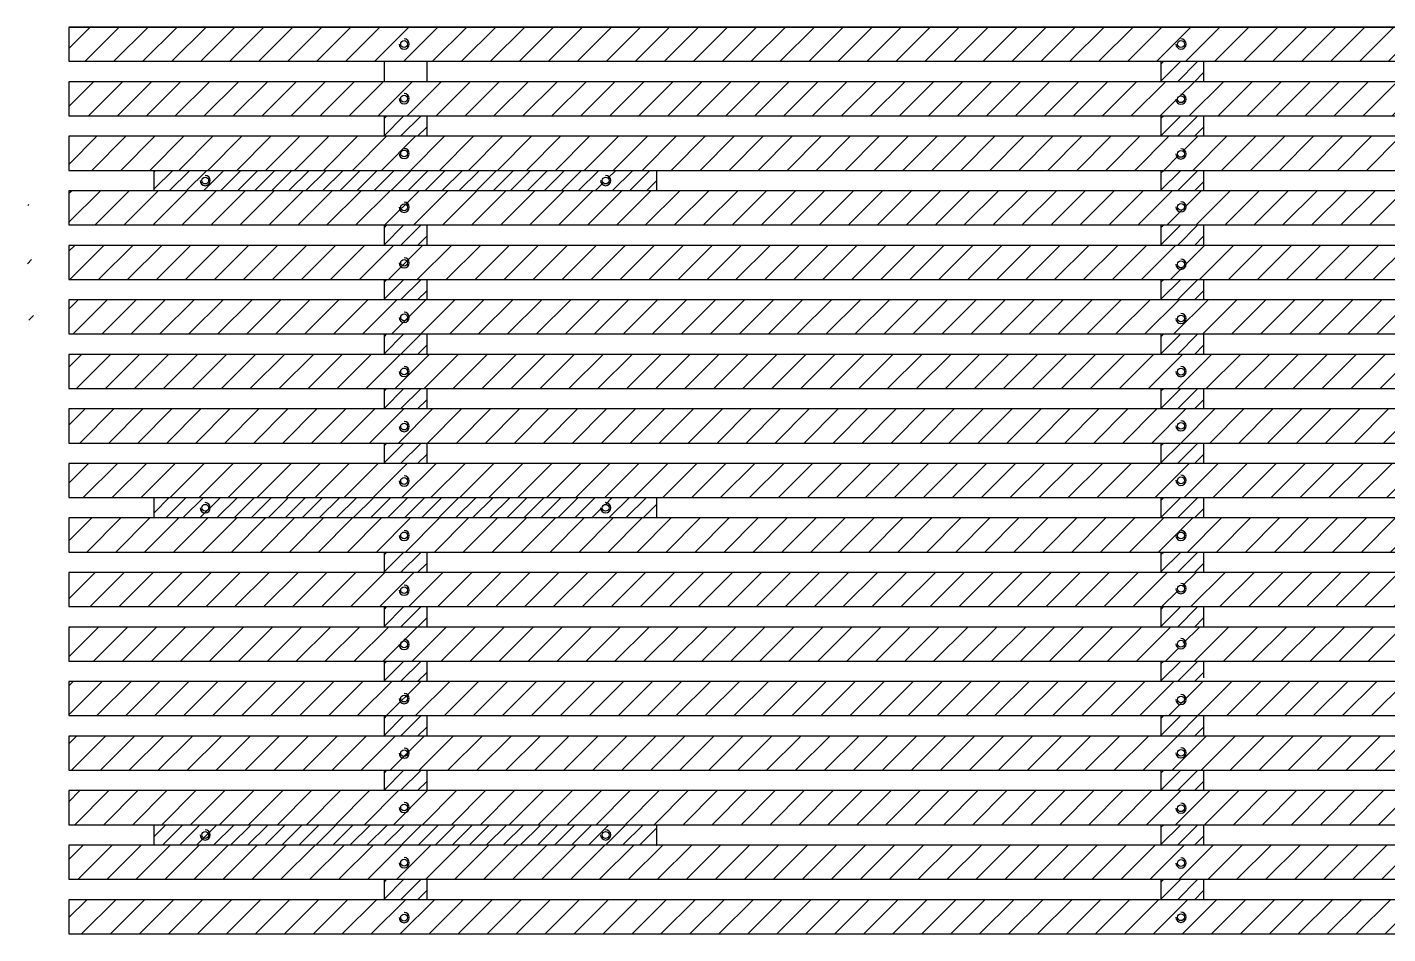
# Model space of a CAD drawing. Header units: centimetres. Extents: x -2268 to 4168, y -1681 to 1458.
# Drawn here: x 106.9 to 186.8, y 778 to 831.2 of the extents above; entities that cross this region are included whole.
import ezdxf

# ---------------------------------------------------------------- set-up
doc = ezdxf.new("R2010")
doc.units = ezdxf.units.CM
doc.layers.get('0').update_dxf_attribs({"color": 5})
doc.layers.add('filatura', color=8, linetype='Continuous')
doc.layers.add('particolari', color=6, linetype='Continuous')
pattern_1 = [(45, (-303.9146, -44.0844), (-0.85, 0.85), [])]

msp = doc.modelspace()

# ---------------------------------------------------------------- hatches: boundary and pattern name
h = msp.add_hatch()
h.set_pattern_fill('JIS_WOOD', color=175, scale=1.7)
h.set_pattern_definition(pattern_1)
h.paths.add_polyline_path([(106.9469, 830.1818, -1), (107.3469, 830.1818, -1)], flags=16)
h.paths.add_polyline_path([(174.8528, 830.1818, -1), (174.4528, 830.1818, -1)], flags=16)
h.paths.add_polyline_path([(242.4943, 830.1818, -1), (242.0943, 830.1818, -1)], flags=16)
h.paths.add_polyline_path([(310.0001, 830.1818, -1), (309.6001, 830.1818, -1)], flags=16)
h.paths.add_polyline_path([(106.9469, 826.9775, -1), (107.3469, 826.9775, -1)], flags=16)
h.paths.add_polyline_path([(174.8528, 826.9435, -1), (174.4528, 826.9435, -1)], flags=16)
h.paths.add_polyline_path([(242.4943, 826.9435, -1), (242.0943, 826.9435, -1)], flags=16)
h.paths.add_polyline_path([(310.0001, 826.9775, -1), (309.6001, 826.9775, -1)], flags=16)
h.paths.add_polyline_path([(106.9469, 823.7608, -1), (107.3469, 823.7608, -1)], flags=16)
h.paths.add_polyline_path([(174.8528, 823.7332, -1), (174.4528, 823.7332, -1)], flags=16)
h.paths.add_polyline_path([(242.4943, 823.7332, -1), (242.0943, 823.7332, -1)], flags=16)
h.paths.add_polyline_path([(310.0001, 823.7608, -1), (309.6001, 823.7608, -1)], flags=16)
h.paths.add_polyline_path([(106.9469, 820.6021, -1), (107.3469, 820.6021, -1)], flags=16)
h.paths.add_polyline_path([(174.8528, 820.6293, -1), (174.4528, 820.6293, -1)], flags=16)
h.paths.add_polyline_path([(242.4943, 820.6293, -1), (242.0943, 820.6293, -1)], flags=16)
h.paths.add_polyline_path([(310.0001, 820.6021, -1), (309.6001, 820.6021, -1)], flags=16)
h.paths.add_polyline_path([(106.9469, 817.343, -1), (107.3469, 817.343, -1)], flags=16)
h.paths.add_polyline_path([(174.8528, 817.2577, -1), (174.4528, 817.2577, -1)], flags=16)
h.paths.add_polyline_path([(242.4943, 817.2577, -1), (242.0943, 817.2577, -1)], flags=16)
h.paths.add_polyline_path([(310.0001, 817.343, -1), (309.6001, 817.343, -1)], flags=16)
h.paths.add_polyline_path([(109.3918, 818.3689), (109.3918, 816.3689), (308.8688, 816.3689), (308.8688, 818.3689)])
h.paths.add_polyline_path([(109.3918, 821.5689), (109.3918, 819.5689), (308.8688, 819.5689), (308.8688, 821.5689), (208.4735, 821.5689)])
h.paths.add_polyline_path([(109.3918, 824.7689), (109.3918, 822.7689), (208.4735, 822.7689), (308.8688, 822.7689), (308.8688, 824.7689)])
h.paths.add_polyline_path([(109.3918, 827.9689), (109.3918, 825.9689), (308.8688, 825.9689), (308.8688, 827.9689)])
h.paths.add_polyline_path([(109.3918, 831.1689), (109.3918, 829.1689), (308.8688, 829.1689), (308.8688, 831.1689)])
h = msp.add_hatch()
h.set_pattern_fill('JIS_WOOD', color=175)
h.set_pattern_definition([(45, (-236.4146, -40.8844), (-0.5, 0.5), [])])
h.paths.add_polyline_path([(175.9735, 829.1689), (173.4735, 829.1689), (173.4735, 827.9689), (175.9735, 827.9689)])
h = msp.add_hatch()
h.set_pattern_fill('JIS_WOOD', color=175)
h.set_pattern_definition([(45, (-281.9963, -44.0844), (-0.5, 0.5), [])])
h.paths.add_polyline_path([(130.3918, 824.7689), (130.3918, 825.9689), (127.8918, 825.9689), (127.8918, 824.7689)])
h = msp.add_hatch()
h.set_pattern_fill('JIS_WOOD', color=175)
h.set_pattern_definition([(45, (-236.4146, -44.0844), (-0.5, 0.5), [])])
h.paths.add_polyline_path([(175.9735, 825.9689), (173.4735, 825.9689), (173.4735, 824.7689), (175.9735, 824.7689)])
h = msp.add_hatch()
h.set_pattern_fill('JIS_WOOD', color=175)
h.set_pattern_definition([(45, (0, -1.714), (-0.5, 0.5), [])])
h.paths.add_polyline_path([(121.9735, 821.5689), (143.8918, 821.5689), (143.8918, 822.7689), (121.9735, 822.7689), (114.3918, 822.7689), (114.3918, 821.5689)])
h.paths.add_polyline_path([(141.0918, 822.1689, -1), (140.6918, 822.1689, -1)], flags=16)
h.paths.add_polyline_path([(121.9735, 803.5689), (114.3918, 803.5689), (114.3918, 802.3689), (121.9735, 802.3689), (143.8918, 802.3689), (143.8918, 803.5689)])
h.paths.add_polyline_path([(117.1918, 802.9689, -1), (117.5918, 802.9689, -1)], flags=16)
h.paths.add_polyline_path([(141.0918, 802.9689, -1), (140.6918, 802.9689, -1)], flags=16)
h.paths.add_polyline_path([(114.3918, 784.3689), (114.3918, 783.1689), (121.9735, 783.1689), (143.8918, 783.1689), (143.8918, 784.3689), (121.9735, 784.3689)])
h = msp.add_hatch()
h.set_pattern_fill('JIS_WOOD', color=175)
h.set_pattern_definition([(45, (-236.4146, -47.2844), (-0.5, 0.5), [])])
h.paths.add_polyline_path([(175.9735, 822.7689), (173.4735, 822.7689), (173.4735, 821.5689), (175.9735, 821.5689)])
h = msp.add_hatch()
h.set_pattern_fill('JIS_WOOD', color=175)
h.set_pattern_definition([(45, (-281.9963, -50.4844), (-0.5, 0.5), [])])
h.paths.add_polyline_path([(130.3918, 819.5689), (127.8918, 819.5689), (127.8918, 818.3689), (130.3918, 818.3689)])
h = msp.add_hatch()
h.set_pattern_fill('JIS_WOOD', color=175)
h.set_pattern_definition([(45, (-236.4146, -50.4844), (-0.5, 0.5), [])])
h.paths.add_polyline_path([(175.9735, 819.5689), (173.4735, 819.5689), (173.4735, 818.3689), (175.9735, 818.3689)])
h = msp.add_hatch()
h.set_pattern_fill('JIS_WOOD', color=175)
h.set_pattern_definition([(45, (-281.9963, -53.6844), (-0.5, 0.5), [])])
h.paths.add_polyline_path([(130.3918, 816.3689), (127.8918, 816.3689), (127.8918, 815.1689), (130.3918, 815.1689)])
h = msp.add_hatch()
h.set_pattern_fill('JIS_WOOD', color=175)
h.set_pattern_definition([(45, (-236.4146, -53.6844), (-0.5, 0.5), [])])
h.paths.add_polyline_path([(175.9735, 816.3689), (173.4735, 816.3689), (173.4735, 815.1689), (175.9735, 815.1689)])
h = msp.add_hatch()
h.set_pattern_fill('JIS_WOOD', color=175, scale=1.7)
h.set_pattern_definition(pattern_1)
h.paths.add_polyline_path([(106.9469, 814.1417, -1), (107.3469, 814.1417, -1)], flags=16)
h.paths.add_polyline_path([(174.8528, 814.0762, -1), (174.4528, 814.0762, -1)], flags=16)
h.paths.add_polyline_path([(242.4943, 814.0762, -1), (242.0943, 814.0762, -1)], flags=16)
h.paths.add_polyline_path([(289.3955, 814.1417, -1), (288.9955, 814.1417, -1)], flags=16)
h.paths.add_polyline_path([(106.9469, 810.9676, -1), (107.3469, 810.9676, -1)], flags=16)
h.paths.add_polyline_path([(174.8528, 810.9592, -1), (174.4528, 810.9592, -1)], flags=16)
h.paths.add_polyline_path([(242.4943, 810.9592, -1), (242.0943, 810.9592, -1)], flags=16)
h.paths.add_polyline_path([(289.3955, 810.9676, -1), (288.9955, 810.9676, -1)], flags=16)
h.paths.add_polyline_path([(106.9469, 807.7343, -1), (107.3469, 807.7343, -1)], flags=16)
h.paths.add_polyline_path([(174.8528, 807.7777, -1), (174.4528, 807.7777, -1)], flags=16)
h.paths.add_polyline_path([(242.4943, 807.7777, -1), (242.0943, 807.7777, -1)], flags=16)
h.paths.add_polyline_path([(289.3955, 807.7343, -1), (288.9955, 807.7343, -1)], flags=16)
h.paths.add_polyline_path([(109.3918, 808.7689), (109.3918, 806.7689), (308.8688, 806.7689), (308.8688, 808.7689)])
h.paths.add_polyline_path([(109.3918, 811.9689), (109.3918, 809.9689), (308.8688, 809.9689), (308.8688, 811.9689)])
h.paths.add_polyline_path([(109.3918, 815.1689), (109.3918, 813.1689), (308.8688, 813.1689), (308.8688, 815.1689)])
h = msp.add_hatch()
h.set_pattern_fill('JIS_WOOD', color=175)
h.set_pattern_definition([(45, (-281.9963, -56.8844), (-0.5, 0.5), [])])
h.paths.add_polyline_path([(130.3918, 813.1689), (127.8918, 813.1689), (127.8918, 811.9689), (130.3918, 811.9689)])
h = msp.add_hatch()
h.set_pattern_fill('JIS_WOOD', color=175)
h.set_pattern_definition([(45, (-236.4146, -56.8844), (-0.5, 0.5), [])])
h.paths.add_polyline_path([(175.9735, 813.1689), (173.4735, 813.1689), (173.4735, 811.9689), (175.9735, 811.9689)])
h = msp.add_hatch()
h.set_pattern_fill('JIS_WOOD', color=175)
h.set_pattern_definition([(45, (-281.9963, -60.0844), (-0.5, 0.5), [])])
h.paths.add_polyline_path([(130.3918, 809.9689), (127.8918, 809.9689), (127.8918, 808.7689), (130.3918, 808.7689)])
h = msp.add_hatch()
h.set_pattern_fill('JIS_WOOD', color=175)
h.set_pattern_definition([(45, (-236.4146, -60.0844), (-0.5, 0.5), [])])
h.paths.add_polyline_path([(175.9735, 809.9689), (173.4735, 809.9689), (173.4735, 808.7689), (175.9735, 808.7689)])
h = msp.add_hatch()
h.set_pattern_fill('JIS_WOOD', color=175)
h.set_pattern_definition([(45, (-281.9963, -63.2844), (-0.5, 0.5), [])])
h.paths.add_polyline_path([(130.3918, 806.7689), (127.8918, 806.7689), (127.8918, 805.5689), (130.3918, 805.5689)])
h = msp.add_hatch()
h.set_pattern_fill('JIS_WOOD', color=175)
h.set_pattern_definition([(45, (-236.4146, -63.2844), (-0.5, 0.5), [])])
h.paths.add_polyline_path([(175.9735, 806.7689), (173.4735, 806.7689), (173.4735, 805.5689), (175.9735, 805.5689)])
h = msp.add_hatch()
h.set_pattern_fill('JIS_WOOD', color=175, scale=1.7)
h.set_pattern_definition(pattern_1)
h.paths.add_polyline_path([(106.9469, 804.5417, -1), (107.3469, 804.5417, -1)], flags=16)
h.paths.add_polyline_path([(174.8528, 804.4762, -1), (174.4528, 804.4762, -1)], flags=16)
h.paths.add_polyline_path([(242.4943, 804.4762, -1), (242.0943, 804.4762, -1)], flags=16)
h.paths.add_polyline_path([(310.0001, 804.5417, -1), (309.6001, 804.5417, -1)], flags=16)
h.paths.add_polyline_path([(106.9469, 801.3676, -1), (107.3469, 801.3676, -1)], flags=16)
h.paths.add_polyline_path([(174.8528, 801.3592, -1), (174.4528, 801.3592, -1)], flags=16)
h.paths.add_polyline_path([(242.4943, 801.3592, -1), (242.0943, 801.3592, -1)], flags=16)
h.paths.add_polyline_path([(310.0001, 801.3676, -1), (309.6001, 801.3676, -1)], flags=16)
h.paths.add_polyline_path([(106.9469, 798.1343, -1), (107.3469, 798.1343, -1)], flags=16)
h.paths.add_polyline_path([(174.8528, 798.1777, -1), (174.4528, 798.1777, -1)], flags=16)
h.paths.add_polyline_path([(242.4943, 798.1777, -1), (242.0943, 798.1777, -1)], flags=16)
h.paths.add_polyline_path([(310.0001, 798.1343, -1), (309.6001, 798.1343, -1)], flags=16)
h.paths.add_polyline_path([(109.3918, 799.1689), (109.3918, 797.1689), (308.8688, 797.1689), (308.8688, 799.1689)])
h.paths.add_polyline_path([(109.3918, 802.3689), (109.3918, 800.3689), (308.8688, 800.3689), (308.8688, 802.3689)])
h.paths.add_polyline_path([(109.3918, 805.5689), (109.3918, 803.5689), (308.8688, 803.5689), (308.8688, 805.5689)])
h = msp.add_hatch()
h.set_pattern_fill('JIS_WOOD', color=175)
h.set_pattern_definition([(45, (-236.4146, -66.4844), (-0.5, 0.5), [])])
h.paths.add_polyline_path([(175.9735, 803.5689), (173.4735, 803.5689), (173.4735, 802.3689), (175.9735, 802.3689)])
h = msp.add_hatch()
h.set_pattern_fill('JIS_WOOD', color=175)
h.set_pattern_definition([(45, (-281.9963, -69.6844), (-0.5, 0.5), [])])
h.paths.add_polyline_path([(130.3918, 800.3689), (127.8918, 800.3689), (127.8918, 799.1689), (130.3918, 799.1689)])
h = msp.add_hatch()
h.set_pattern_fill('JIS_WOOD', color=175)
h.set_pattern_definition([(45, (-236.4146, -69.6844), (-0.5, 0.5), [])])
h.paths.add_polyline_path([(175.9735, 800.3689), (173.4735, 800.3689), (173.4735, 799.1689), (175.9735, 799.1689)])
h = msp.add_hatch()
h.set_pattern_fill('JIS_WOOD', color=175)
h.set_pattern_definition([(45, (-281.9963, -72.8844), (-0.5, 0.5), [])])
h.paths.add_polyline_path([(130.3918, 797.1689), (127.8918, 797.1689), (127.8918, 795.9689), (130.3918, 795.9689)])
h = msp.add_hatch()
h.set_pattern_fill('JIS_WOOD', color=175)
h.set_pattern_definition([(45, (-236.4146, -72.8844), (-0.5, 0.5), [])])
h.paths.add_polyline_path([(175.9735, 797.1689), (173.4735, 797.1689), (173.4735, 795.9689), (175.9735, 795.9689)])
h = msp.add_hatch()
h.set_pattern_fill('JIS_WOOD', color=175)
h.set_pattern_definition([(45, (-281.9963, -76.0844), (-0.5, 0.5), [])])
h.paths.add_polyline_path([(130.3918, 793.9689), (127.8918, 793.9689), (127.8918, 792.7689), (130.3918, 792.7689)])
h = msp.add_hatch()
h.set_pattern_fill('JIS_WOOD', color=175)
h.set_pattern_definition([(45, (-236.4146, -76.0844), (-0.5, 0.5), [])])
h.paths.add_polyline_path([(175.9735, 793.9689), (173.4735, 793.9689), (173.4735, 792.7689), (175.9735, 792.7689)])
h = msp.add_hatch()
h.set_pattern_fill('JIS_WOOD', color=175)
h.set_pattern_definition([(45, (-281.9963, -79.2844), (-0.5, 0.5), [])])
h.paths.add_polyline_path([(130.3918, 790.7689), (127.8918, 790.7689), (127.8918, 789.5689), (130.3918, 789.5689)])
h = msp.add_hatch()
h.set_pattern_fill('JIS_WOOD', color=175)
h.set_pattern_definition([(45, (-236.4146, -79.2844), (-0.5, 0.5), [])])
h.paths.add_polyline_path([(175.9735, 790.7689), (173.4735, 790.7689), (173.4735, 789.5689), (175.9735, 789.5689)])
h = msp.add_hatch()
h.set_pattern_fill('JIS_WOOD', color=175)
h.set_pattern_definition([(45, (-281.9963, -82.4844), (-0.5, 0.5), [])])
h.paths.add_polyline_path([(130.3918, 787.5689), (127.8918, 787.5689), (127.8918, 786.3689), (130.3918, 786.3689)])
h = msp.add_hatch()
h.set_pattern_fill('JIS_WOOD', color=175)
h.set_pattern_definition([(45, (-236.4146, -82.4844), (-0.5, 0.5), [])])
h.paths.add_polyline_path([(175.9735, 787.5689), (173.4735, 787.5689), (173.4735, 786.3689), (175.9735, 786.3689)])
h = msp.add_hatch()
h.set_pattern_fill('JIS_WOOD', color=175)
h.set_pattern_definition([(45, (-236.4146, -85.6844), (-0.5, 0.5), [])])
h.paths.add_polyline_path([(175.9735, 784.3689), (173.4735, 784.3689), (173.4735, 783.1689), (175.9735, 783.1689)])
h = msp.add_hatch()
h.set_pattern_fill('JIS_WOOD', color=175)
h.set_pattern_definition([(45, (-281.9963, -88.8844), (-0.5, 0.5), [])])
h.paths.add_polyline_path([(130.3918, 781.1689), (127.8918, 781.1689), (127.8918, 779.9689), (130.3918, 779.9689)])
h = msp.add_hatch()
h.set_pattern_fill('JIS_WOOD', color=175)
h.set_pattern_definition([(45, (-236.4146, -88.8844), (-0.5, 0.5), [])])
h.paths.add_polyline_path([(175.9735, 781.1689), (173.4735, 781.1689), (173.4735, 779.9689), (175.9735, 779.9689)])

# ---------------------------------------------------------------- linework, layer by layer
for p, q in [((208.4735, 831.1689), (109.3918, 831.1689)), ((109.3918, 831.1689), (109.3918, 829.1689)), ((109.3918, 831.1689), (208.4735, 831.1689)), ((109.3918, 829.1689), (208.4735, 829.1689)), ((127.8918, 829.1689), (127.8918, 827.9689)), ((130.3918, 829.1689), (130.3918, 827.9689)), ((173.4735, 829.1689), (173.4735, 827.9689)), ((175.9735, 829.1689), (175.9735, 827.9689)), ((127.8918, 825.9689), (127.8918, 824.7689)), ((130.3918, 825.9689), (130.3918, 824.7689)), ((173.4735, 825.9689), (173.4735, 824.7689)), ((175.9735, 825.9689), (175.9735, 824.7689)), ((109.3918, 822.7689), (121.9735, 822.7689)), ((114.3918, 821.5689), (114.3918, 822.7689)), ((143.8918, 821.5689), (143.8918, 822.7689)), ((173.4735, 822.7689), (173.4735, 821.5689)), ((175.9735, 822.7689), (175.9735, 821.5689)), ((121.9735, 821.5689), (109.3918, 821.5689)), ((127.8918, 819.5689), (127.8918, 818.3689)), ((130.3918, 819.5689), (130.3918, 818.3689)), ((173.4735, 819.5689), (173.4735, 818.3689)), ((175.9735, 819.5689), (175.9735, 818.3689)), ((127.8918, 816.3689), (127.8918, 815.1689)), ((130.3918, 816.3689), (130.3918, 815.1689)), ((173.4735, 816.3689), (173.4735, 815.1689)), ((175.9735, 816.3689), (175.9735, 815.1689)), ((130.3918, 815.1689), (130.3918, 815.1689)), ((127.8918, 813.1689), (127.8918, 811.9689)), ((130.3918, 813.1689), (130.3918, 811.9689)), ((173.4735, 813.1689), (173.4735, 811.9689)), ((175.9735, 813.1689), (175.9735, 811.9689)), ((127.8918, 809.9689), (127.8918, 808.7689)), ((130.3997, 809.9689), (130.3997, 808.7689)), ((173.4735, 809.9689), (173.4735, 808.7689)), ((175.9735, 809.9689), (175.9735, 808.7689)), ((127.8918, 806.7689), (127.8918, 805.5689)), ((130.3918, 806.7689), (130.3918, 805.5689)), ((173.4735, 806.7689), (173.4735, 805.5689)), ((175.9735, 806.7689), (175.9735, 805.5689)), ((109.3918, 803.5689), (114.3918, 803.5689)), ((109.3918, 803.5689), (121.9735, 803.5689)), ((114.3918, 802.3689), (114.3918, 803.5689)), ((143.8918, 802.3689), (143.8918, 803.5689)), ((173.4735, 803.5689), (173.4735, 802.3689)), ((175.9735, 803.5689), (175.9735, 802.3689)), ((121.9735, 802.3689), (109.3918, 802.3689)), ((127.8918, 800.3689), (127.8918, 799.1689)), ((130.3918, 800.3689), (130.3918, 799.1689)), ((173.4735, 800.3689), (173.4735, 799.1689)), ((175.9735, 800.3689), (175.9735, 799.1689)), ((208.4735, 799.1689), (109.3918, 799.1689)), ((109.3918, 799.1689), (109.3918, 797.1689)), ((109.3918, 797.1689), (208.4735, 797.1689)), ((127.8918, 797.1689), (127.8918, 795.9689)), ((130.3918, 797.1689), (130.3918, 795.9689)), ((173.4735, 797.1689), (173.4735, 795.9689)), ((175.9735, 797.1689), (175.9735, 795.9689)), ((208.4735, 795.9689), (109.3918, 795.9689)), ((109.3918, 795.9689), (109.3918, 793.9689)), ((109.3918, 793.9689), (208.4735, 793.9689)), ((127.8918, 793.9689), (127.8918, 792.7689)), ((130.3918, 793.9689), (130.3918, 792.7689)), ((173.4735, 793.9689), (173.4735, 792.7689)), ((175.9735, 793.9689), (175.9735, 792.9835)), ((208.4735, 792.7689), (109.3918, 792.7689)), ((109.3918, 792.7689), (109.3918, 790.7689)), ((109.3918, 790.7689), (208.4735, 790.7689)), ((127.8918, 790.7689), (127.8918, 789.5689)), ((130.3918, 790.7689), (130.3918, 789.5689)), ((173.4735, 790.7689), (173.4735, 789.5689)), ((175.9735, 790.7689), (175.9735, 789.5689)), ((208.4735, 789.5689), (109.3918, 789.5689)), ((109.3918, 789.5689), (109.3918, 787.5689)), ((109.3918, 787.5689), (208.4735, 787.5689)), ((127.8918, 787.5689), (127.8918, 786.3689)), ((130.3918, 787.5689), (130.3918, 786.3689)), ((173.4735, 787.5689), (173.4735, 786.3689)), ((175.9735, 787.5689), (175.9735, 786.3689)), ((208.4735, 786.3689), (109.3918, 786.3689)), ((109.3918, 786.3689), (109.3918, 784.3689)), ((109.3918, 784.3689), (114.3918, 784.3689)), ((109.3918, 784.3689), (114.3918, 784.3689)), ((109.3918, 784.3689), (121.9735, 784.3689)), ((114.3918, 783.1689), (114.3918, 784.3689)), ((121.9735, 784.3689), (208.4735, 784.3689)), ((143.8918, 783.1689), (143.8918, 784.3689)), ((173.4735, 784.3689), (173.4735, 783.1689)), ((175.9735, 784.3689), (175.9735, 783.1689)), ((114.3918, 783.1689), (109.3918, 783.1689)), ((109.3918, 783.1689), (109.3918, 781.1689)), ((121.9735, 783.1689), (109.3918, 783.1689)), ((208.4735, 783.1689), (121.9735, 783.1689)), ((109.3918, 781.1689), (208.4735, 781.1689)), ((127.8918, 781.1689), (127.8918, 779.9689)), ((130.3918, 781.1689), (130.3918, 781.1689)), ((130.3918, 781.1689), (130.3918, 779.9689)), ((173.4735, 781.1689), (173.4735, 779.9689)), ((175.9735, 781.1689), (175.9735, 779.9689)), ((208.4735, 779.9689), (109.3918, 779.9689)), ((109.3918, 779.9689), (109.3918, 777.9689)), ((109.3918, 777.9689), (208.4735, 777.9689))]:
    msp.add_line(p, q)
at = {"color": 175, "linetype": 'Continuous'}
for p, q in [((109.3918, 795.9221), (109.4387, 795.9689)), ((109.3918, 794.2221), (111.1387, 795.9689)), ((110.8387, 793.9689), (112.8387, 795.9689)), ((112.5387, 793.9689), (114.5387, 795.9689)), ((114.2387, 793.9689), (116.2387, 795.9689)), ((115.9387, 793.9689), (117.9387, 795.9689)), ((117.6387, 793.9689), (119.6387, 795.9689)), ((119.3387, 793.9689), (121.3387, 795.9689)), ((121.0387, 793.9689), (123.0387, 795.9689)), ((122.7387, 793.9689), (124.7387, 795.9689)), ((124.4387, 793.9689), (126.4387, 795.9689)), ((126.1387, 793.9689), (128.1387, 795.9689)), ((127.8387, 793.9689), (129.8387, 795.9689)), ((129.5387, 793.9689), (131.5387, 795.9689)), ((131.2387, 793.9689), (133.2387, 795.9689)), ((132.9387, 793.9689), (134.9387, 795.9689)), ((134.6387, 793.9689), (136.6387, 795.9689)), ((136.3387, 793.9689), (138.3387, 795.9689)), ((138.0387, 793.9689), (140.0387, 795.9689)), ((139.7387, 793.9689), (141.7387, 795.9689)), ((141.4387, 793.9689), (143.4387, 795.9689)), ((143.1387, 793.9689), (145.1387, 795.9689)), ((144.8387, 793.9689), (146.8387, 795.9689)), ((146.5387, 793.9689), (148.5387, 795.9689)), ((148.2387, 793.9689), (150.2387, 795.9689)), ((149.9387, 793.9689), (151.9387, 795.9689)), ((151.6387, 793.9689), (153.6387, 795.9689)), ((153.3387, 793.9689), (155.3387, 795.9689)), ((155.0387, 793.9689), (157.0387, 795.9689)), ((156.7387, 793.9689), (158.7387, 795.9689)), ((158.4387, 793.9689), (160.4387, 795.9689)), ((160.1387, 793.9689), (162.1387, 795.9689)), ((161.8387, 793.9689), (163.8387, 795.9689)), ((163.5387, 793.9689), (165.5387, 795.9689)), ((165.2387, 793.9689), (167.2387, 795.9689)), ((166.9387, 793.9689), (168.9387, 795.9689)), ((168.6387, 793.9689), (170.6387, 795.9689)), ((170.3387, 793.9689), (172.3387, 795.9689)), ((172.0387, 793.9689), (174.0387, 795.9689)), ((174.7907, 795.021), (175.7387, 795.9689)), ((175.4387, 793.9689), (177.4387, 795.9689)), ((177.1387, 793.9689), (179.1387, 795.9689)), ((178.8387, 793.9689), (180.8387, 795.9689)), ((180.5387, 793.9689), (182.5387, 795.9689)), ((182.2387, 793.9689), (184.2387, 795.9689)), ((183.9387, 793.9689), (185.9387, 795.9689)), ((185.6387, 793.9689), (187.6387, 795.9689)), ((173.7387, 793.9689), (174.508, 794.7382)), ((109.3918, 792.5221), (109.6387, 792.7689)), ((109.3918, 790.8221), (111.3387, 792.7689)), ((111.0387, 790.7689), (113.0387, 792.7689)), ((112.7387, 790.7689), (114.7387, 792.7689)), ((114.4387, 790.7689), (116.4387, 792.7689)), ((116.1387, 790.7689), (118.1387, 792.7689)), ((117.8387, 790.7689), (119.8387, 792.7689)), ((119.5387, 790.7689), (121.5387, 792.7689)), ((121.2387, 790.7689), (123.2387, 792.7689)), ((122.9387, 790.7689), (124.9387, 792.7689)), ((124.6387, 790.7689), (126.6387, 792.7689)), ((126.3387, 790.7689), (128.3387, 792.7689)), ((128.0387, 790.7689), (130.0387, 792.7689)), ((129.7387, 790.7689), (131.7387, 792.7689)), ((131.4387, 790.7689), (133.4387, 792.7689)), ((133.1387, 790.7689), (135.1387, 792.7689)), ((134.8387, 790.7689), (136.8387, 792.7689)), ((136.5387, 790.7689), (138.5387, 792.7689)), ((138.2387, 790.7689), (140.2387, 792.7689)), ((139.9387, 790.7689), (141.9387, 792.7689)), ((141.6387, 790.7689), (143.6387, 792.7689)), ((143.3387, 790.7689), (145.3387, 792.7689)), ((145.0387, 790.7689), (147.0387, 792.7689)), ((146.7387, 790.7689), (148.7387, 792.7689)), ((148.4387, 790.7689), (150.4387, 792.7689)), ((150.1387, 790.7689), (152.1387, 792.7689)), ((151.8387, 790.7689), (153.8387, 792.7689)), ((153.5387, 790.7689), (155.5387, 792.7689)), ((155.2387, 790.7689), (157.2387, 792.7689)), ((156.9387, 790.7689), (158.9387, 792.7689)), ((158.6387, 790.7689), (160.6387, 792.7689)), ((160.3387, 790.7689), (162.3387, 792.7689)), ((162.0387, 790.7689), (164.0387, 792.7689)), ((163.7387, 790.7689), (165.7387, 792.7689)), ((165.4387, 790.7689), (167.4387, 792.7689)), ((167.1387, 790.7689), (169.1387, 792.7689)), ((168.8387, 790.7689), (170.8387, 792.7689)), ((170.5387, 790.7689), (172.5387, 792.7689)), ((172.2387, 790.7689), (174.2387, 792.7689)), ((174.8213, 791.6515), (175.9387, 792.7689)), ((175.6387, 790.7689), (177.6387, 792.7689)), ((177.3387, 790.7689), (179.3387, 792.7689)), ((179.0387, 790.7689), (181.0387, 792.7689)), ((180.7387, 790.7689), (182.7387, 792.7689)), ((182.4387, 790.7689), (184.4387, 792.7689)), ((184.1387, 790.7689), (186.1387, 792.7689)), ((185.8387, 790.7689), (187.8387, 792.7689)), ((173.9387, 790.7689), (174.7604, 791.5907)), ((109.3918, 789.1221), (109.8387, 789.5689)), ((109.5387, 787.5689), (111.5387, 789.5689)), ((111.2387, 787.5689), (113.2387, 789.5689)), ((112.9387, 787.5689), (114.9387, 789.5689)), ((114.6387, 787.5689), (116.6387, 789.5689)), ((116.3387, 787.5689), (118.3387, 789.5689)), ((118.0387, 787.5689), (120.0387, 789.5689)), ((119.7387, 787.5689), (121.7387, 789.5689)), ((121.4387, 787.5689), (123.4387, 789.5689)), ((123.1387, 787.5689), (125.1387, 789.5689)), ((124.8387, 787.5689), (126.8387, 789.5689)), ((126.5387, 787.5689), (128.5387, 789.5689)), ((128.2387, 787.5689), (130.2387, 789.5689)), ((129.9387, 787.5689), (131.9387, 789.5689)), ((131.6387, 787.5689), (133.6387, 789.5689)), ((133.3387, 787.5689), (135.3387, 789.5689)), ((135.0387, 787.5689), (137.0387, 789.5689)), ((136.7387, 787.5689), (138.7387, 789.5689)), ((138.4387, 787.5689), (140.4387, 789.5689)), ((140.1387, 787.5689), (142.1387, 789.5689)), ((141.8387, 787.5689), (143.8387, 789.5689)), ((143.5387, 787.5689), (145.5387, 789.5689)), ((145.2387, 787.5689), (147.2387, 789.5689)), ((146.9387, 787.5689), (148.9387, 789.5689)), ((148.6387, 787.5689), (150.6387, 789.5689)), ((150.3387, 787.5689), (152.3387, 789.5689)), ((152.0387, 787.5689), (154.0387, 789.5689)), ((153.7387, 787.5689), (155.7387, 789.5689)), ((155.4387, 787.5689), (157.4387, 789.5689)), ((157.1387, 787.5689), (159.1387, 789.5689)), ((158.8387, 787.5689), (160.8387, 789.5689)), ((160.5387, 787.5689), (162.5387, 789.5689)), ((162.2387, 787.5689), (164.2387, 789.5689)), ((163.9387, 787.5689), (165.9387, 789.5689)), ((165.6387, 787.5689), (167.6387, 789.5689)), ((167.3387, 787.5689), (169.3387, 789.5689)), ((169.0387, 787.5689), (171.0387, 789.5689)), ((170.7387, 787.5689), (172.7387, 789.5689)), ((172.4387, 787.5689), (174.4387, 789.5689)), ((174.1387, 787.5689), (176.1387, 789.5689)), ((175.8387, 787.5689), (177.8387, 789.5689)), ((177.5387, 787.5689), (179.5387, 789.5689)), ((179.2387, 787.5689), (181.2387, 789.5689)), ((180.9387, 787.5689), (182.9387, 789.5689)), ((182.6387, 787.5689), (184.6387, 789.5689)), ((184.3387, 787.5689), (186.3387, 789.5689)), ((186.0387, 787.5689), (188.0387, 789.5689)), ((109.3918, 785.7221), (110.0387, 786.3689)), ((109.7387, 784.3689), (111.7387, 786.3689)), ((111.4387, 784.3689), (113.4387, 786.3689)), ((113.1387, 784.3689), (115.1387, 786.3689)), ((114.8387, 784.3689), (116.8387, 786.3689)), ((116.5387, 784.3689), (118.5387, 786.3689)), ((118.2387, 784.3689), (120.2387, 786.3689)), ((119.9387, 784.3689), (121.9387, 786.3689)), ((121.6387, 784.3689), (123.6387, 786.3689)), ((123.3387, 784.3689), (125.3387, 786.3689)), ((125.0387, 784.3689), (127.0387, 786.3689)), ((126.7387, 784.3689), (128.7387, 786.3689)), ((128.4387, 784.3689), (130.4387, 786.3689)), ((130.1387, 784.3689), (132.1387, 786.3689)), ((131.8387, 784.3689), (133.8387, 786.3689)), ((133.5387, 784.3689), (135.5387, 786.3689)), ((135.2387, 784.3689), (137.2387, 786.3689)), ((136.9387, 784.3689), (138.9387, 786.3689)), ((138.6387, 784.3689), (140.6387, 786.3689)), ((140.3387, 784.3689), (142.3387, 786.3689)), ((142.0387, 784.3689), (144.0387, 786.3689)), ((143.7387, 784.3689), (145.7387, 786.3689)), ((145.4387, 784.3689), (147.4387, 786.3689)), ((147.1387, 784.3689), (149.1387, 786.3689)), ((148.8387, 784.3689), (150.8387, 786.3689)), ((150.5387, 784.3689), (152.5387, 786.3689)), ((152.2387, 784.3689), (154.2387, 786.3689)), ((153.9387, 784.3689), (155.9387, 786.3689)), ((155.6387, 784.3689), (157.6387, 786.3689)), ((157.3387, 784.3689), (159.3387, 786.3689)), ((159.0387, 784.3689), (161.0387, 786.3689)), ((160.7387, 784.3689), (162.7387, 786.3689)), ((162.4387, 784.3689), (164.4387, 786.3689)), ((164.1387, 784.3689), (166.1387, 786.3689)), ((165.8387, 784.3689), (167.8387, 786.3689)), ((167.5387, 784.3689), (169.5387, 786.3689)), ((169.2387, 784.3689), (171.2387, 786.3689)), ((170.9387, 784.3689), (172.9387, 786.3689)), ((172.6387, 784.3689), (174.6387, 786.3689)), ((174.3387, 784.3689), (176.3387, 786.3689)), ((176.0387, 784.3689), (178.0387, 786.3689)), ((177.7387, 784.3689), (179.7387, 786.3689)), ((179.4387, 784.3689), (181.4387, 786.3689)), ((181.1387, 784.3689), (183.1387, 786.3689)), ((182.8387, 784.3689), (184.8387, 786.3689)), ((184.5387, 784.3689), (186.5387, 786.3689)), ((186.2387, 784.3689), (188.2387, 786.3689)), ((109.3918, 782.3221), (110.2387, 783.1689)), ((109.9387, 781.1689), (111.9387, 783.1689)), ((111.6387, 781.1689), (113.6387, 783.1689)), ((113.3387, 781.1689), (115.3387, 783.1689)), ((115.0387, 781.1689), (117.0387, 783.1689)), ((116.7387, 781.1689), (118.7387, 783.1689)), ((118.4387, 781.1689), (120.4387, 783.1689)), ((120.1387, 781.1689), (122.1387, 783.1689)), ((121.8387, 781.1689), (123.8387, 783.1689)), ((123.5387, 781.1689), (125.5387, 783.1689)), ((125.2387, 781.1689), (127.2387, 783.1689)), ((126.9387, 781.1689), (128.9387, 783.1689)), ((128.6387, 781.1689), (130.6387, 783.1689)), ((130.3387, 781.1689), (132.3387, 783.1689)), ((132.0387, 781.1689), (134.0387, 783.1689)), ((133.7387, 781.1689), (135.7387, 783.1689)), ((135.4387, 781.1689), (137.4387, 783.1689)), ((137.1387, 781.1689), (139.1387, 783.1689)), ((138.8387, 781.1689), (140.8387, 783.1689)), ((140.5387, 781.1689), (142.5387, 783.1689)), ((142.2387, 781.1689), (144.2387, 783.1689)), ((143.9387, 781.1689), (145.9387, 783.1689)), ((145.6387, 781.1689), (147.6387, 783.1689)), ((147.3387, 781.1689), (149.3387, 783.1689)), ((149.0387, 781.1689), (151.0387, 783.1689)), ((150.7387, 781.1689), (152.7387, 783.1689)), ((152.4387, 781.1689), (154.4387, 783.1689)), ((154.1387, 781.1689), (156.1387, 783.1689)), ((155.8387, 781.1689), (157.8387, 783.1689)), ((157.5387, 781.1689), (159.5387, 783.1689)), ((159.2387, 781.1689), (161.2387, 783.1689)), ((160.9387, 781.1689), (162.9387, 783.1689)), ((162.6387, 781.1689), (164.6387, 783.1689)), ((164.3387, 781.1689), (166.3387, 783.1689)), ((166.0387, 781.1689), (168.0387, 783.1689)), ((167.7387, 781.1689), (169.7387, 783.1689)), ((169.4387, 781.1689), (171.4387, 783.1689)), ((171.1387, 781.1689), (173.1387, 783.1689)), ((172.8387, 781.1689), (174.8387, 783.1689)), ((174.5387, 781.1689), (176.5387, 783.1689)), ((176.2387, 781.1689), (178.2387, 783.1689)), ((177.9387, 781.1689), (179.9387, 783.1689)), ((179.6387, 781.1689), (181.6387, 783.1689)), ((181.3387, 781.1689), (183.3387, 783.1689)), ((183.0387, 781.1689), (185.0387, 783.1689)), ((184.7387, 781.1689), (186.7387, 783.1689)), ((186.4387, 781.1689), (188.4387, 783.1689)), ((109.3918, 778.9221), (110.4387, 779.9689)), ((110.1387, 777.9689), (112.1387, 779.9689)), ((111.8387, 777.9689), (113.8387, 779.9689)), ((113.5387, 777.9689), (115.5387, 779.9689)), ((115.2387, 777.9689), (117.2387, 779.9689)), ((116.9387, 777.9689), (118.9387, 779.9689)), ((118.6387, 777.9689), (120.6387, 779.9689)), ((120.3387, 777.9689), (122.3387, 779.9689)), ((122.0387, 777.9689), (124.0387, 779.9689)), ((123.7387, 777.9689), (125.7387, 779.9689)), ((125.4387, 777.9689), (127.4387, 779.9689)), ((127.1387, 777.9689), (129.1387, 779.9689)), ((128.8387, 777.9689), (130.8387, 779.9689)), ((130.5387, 777.9689), (132.5387, 779.9689)), ((132.2387, 777.9689), (134.2387, 779.9689)), ((133.9387, 777.9689), (135.9387, 779.9689)), ((135.6387, 777.9689), (137.6387, 779.9689)), ((137.3387, 777.9689), (139.3387, 779.9689)), ((139.0387, 777.9689), (141.0387, 779.9689)), ((140.7387, 777.9689), (142.7387, 779.9689)), ((142.4387, 777.9689), (144.4387, 779.9689)), ((144.1387, 777.9689), (146.1387, 779.9689)), ((145.8387, 777.9689), (147.8387, 779.9689)), ((147.5387, 777.9689), (149.5387, 779.9689)), ((149.2387, 777.9689), (151.2387, 779.9689)), ((150.9387, 777.9689), (152.9387, 779.9689)), ((152.6387, 777.9689), (154.6387, 779.9689)), ((154.3387, 777.9689), (156.3387, 779.9689)), ((156.0387, 777.9689), (158.0387, 779.9689)), ((157.7387, 777.9689), (159.7387, 779.9689)), ((159.4387, 777.9689), (161.4387, 779.9689)), ((161.1387, 777.9689), (163.1387, 779.9689)), ((162.8387, 777.9689), (164.8387, 779.9689)), ((164.5387, 777.9689), (166.5387, 779.9689)), ((166.2387, 777.9689), (168.2387, 779.9689)), ((167.9387, 777.9689), (169.9387, 779.9689)), ((169.6387, 777.9689), (171.6387, 779.9689)), ((171.3387, 777.9689), (173.3387, 779.9689)), ((173.0387, 777.9689), (175.0387, 779.9689)), ((174.7387, 777.9689), (176.7387, 779.9689)), ((176.4387, 777.9689), (178.4387, 779.9689)), ((178.1387, 777.9689), (180.1387, 779.9689)), ((179.8387, 777.9689), (181.8387, 779.9689)), ((181.5387, 777.9689), (183.5387, 779.9689)), ((183.2387, 777.9689), (185.2387, 779.9689)), ((184.9387, 777.9689), (186.9387, 779.9689)), ((186.6387, 777.9689), (188.6387, 779.9689))]:
    msp.add_line(p, q, dxfattribs=at)
for points in [[(208.4735, 827.9689), (109.3918, 827.9689)], [(109.3918, 827.9689), (109.3918, 825.9689)], [(109.3918, 825.9689), (208.4735, 825.9689)], [(208.4735, 824.7689), (109.3918, 824.7689)], [(109.3918, 824.7689), (109.3918, 822.7689)], [(121.9735, 822.7689), (208.4735, 822.7689)], [(109.3918, 821.5689), (109.3918, 819.5689)], [(208.4735, 821.5689), (121.9735, 821.5689)], [(109.3918, 819.5689), (208.4735, 819.5689)], [(208.4735, 818.3689), (109.3918, 818.3689)], [(109.3918, 818.3689), (109.3918, 816.3689)], [(109.3918, 816.3689), (208.4735, 816.3689)], [(208.4735, 815.1689), (109.3918, 815.1689)], [(109.3918, 815.1689), (109.3918, 813.1689)], [(109.3918, 813.1689), (208.4735, 813.1689)], [(208.4735, 811.9689), (109.3918, 811.9689)], [(109.3918, 811.9689), (109.3918, 809.9689)], [(109.3918, 809.9689), (208.4735, 809.9689)], [(208.4735, 808.7689), (109.3918, 808.7689)], [(109.3918, 808.7689), (109.3918, 806.7689)], [(109.3918, 806.7689), (208.4735, 806.7689)], [(208.4735, 805.5689), (109.3918, 805.5689)], [(109.3918, 805.5689), (109.3918, 803.5689)], [(121.9735, 803.5689), (208.4735, 803.5689)], [(109.3918, 802.3689), (109.3918, 800.3689)], [(208.4735, 802.3689), (121.9735, 802.3689)], [(109.3918, 800.3689), (208.4735, 800.3689)]]:
    msp.add_lwpolyline(points)
at = {"layer": 'filatura'}
for centre in [(129.0652, 830.1818), (174.6528, 830.1818), (129.0652, 826.9775), (174.6528, 826.9435), (129.0652, 823.7608), (174.6528, 823.7332), (117.3918, 822.1689), (140.8918, 822.1689), (129.0652, 820.6021), (174.6528, 820.6293), (129.0652, 817.343), (174.6528, 817.2577), (129.0652, 814.1417), (174.6528, 814.0762), (129.0652, 810.9676), (174.6528, 810.9592), (129.0652, 807.7343), (174.6528, 807.7777), (129.0652, 804.5407), (174.6528, 804.579), (117.3918, 802.9689), (140.8918, 802.9689), (129.0652, 801.3443), (174.6528, 801.3456), (129.0652, 798.134), (174.6528, 798.2255), (129.0652, 794.9505), (174.6528, 794.9922), (129.0652, 791.7723), (174.6528, 791.7187), (129.0652, 788.569), (174.6528, 788.5891), (129.0652, 785.3801), (174.6528, 785.3385), (117.3918, 783.7689), (140.8918, 783.7689), (129.0652, 782.1411), (174.6528, 782.1224), (129.0652, 778.9188), (174.6528, 778.9409)]:
    msp.add_arc(centre, 0.3, 180, 90, dxfattribs=at)
at = {"layer": 'particolari'}
for centre in [(129.0652, 830.1818), (129.0652, 830.1818), (174.6528, 830.1818), (174.6528, 830.1818), (129.0652, 826.9775), (129.0652, 826.9775), (174.6528, 826.9435), (174.6528, 826.9435), (129.0652, 823.7608), (129.0652, 823.7608), (174.6528, 823.7332), (174.6528, 823.7332), (117.3918, 822.1689), (140.8918, 822.1689), (140.8918, 822.1689), (140.8918, 822.1689), (129.0652, 820.6021), (129.0652, 820.6021), (174.6528, 820.6293), (174.6528, 820.6293), (129.0652, 817.343), (129.0652, 817.343), (174.6528, 817.2577), (174.6528, 817.2577), (129.0652, 814.1417), (129.0652, 814.1417), (174.6528, 814.0762), (174.6528, 814.0762), (129.0652, 810.9676), (129.0652, 810.9676), (174.6528, 810.9592), (174.6528, 810.9592), (129.0652, 807.7343), (129.0652, 807.7343), (174.6528, 807.7777), (129.0652, 804.5407), (129.0652, 804.5407), (174.6528, 804.579), (174.6528, 804.579), (117.3918, 802.9689), (117.3918, 802.9689), (140.8918, 802.9689), (140.8918, 802.9689), (140.8918, 802.9689), (129.0652, 801.3443), (129.0652, 801.3443), (174.6528, 801.3456), (174.6528, 801.3456), (174.6528, 798.2255), (174.6528, 798.2255), (129.0652, 798.134), (129.0652, 794.9505), (174.6528, 794.9922), (174.6528, 794.9922), (129.0652, 791.7723), (174.6528, 791.7187), (174.6528, 791.7187), (129.0652, 788.569), (174.6528, 788.5891), (174.6528, 788.5891), (129.0652, 785.3801), (174.6528, 785.3385), (174.6528, 785.3385), (117.3918, 783.7689), (140.8918, 783.7689), (129.0652, 782.1411), (129.0652, 782.1411), (174.6528, 782.1224), (174.6528, 782.1224), (129.0652, 778.9188), (129.0652, 778.9188), (174.6528, 778.9409), (174.6528, 778.9409)]:
    msp.add_circle(centre, 0.2, dxfattribs=at)

doc.saveas('drawing.dxf')
